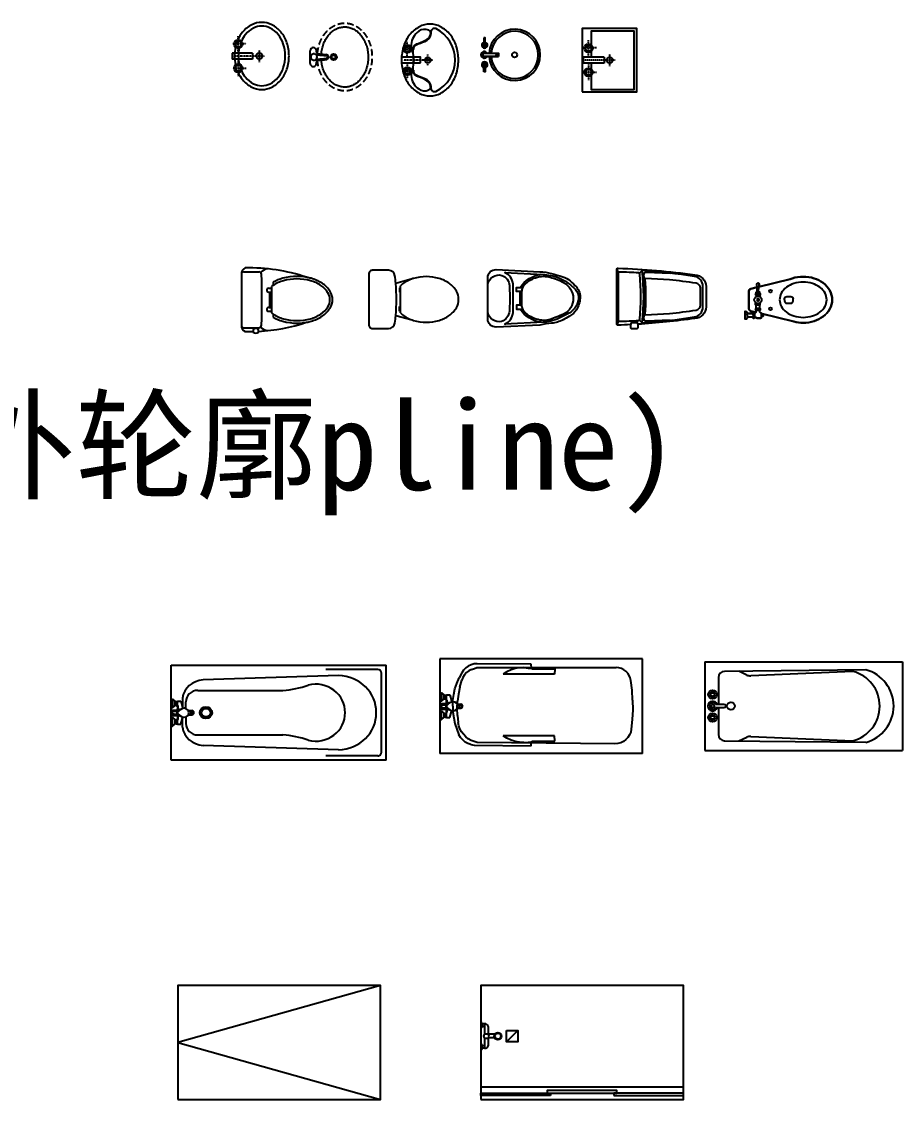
# Model space of a CAD drawing. Extents: x -15080 to 60298, y -30155 to 15485.
# Drawn here: x 48162 to 55121, y -291 to 8222 of the extents above; entities that cross this region are included whole.
import ezdxf

# ---------------------------------------------------------------- set-up
doc = ezdxf.new("R2010")
doc.units = 0
doc.linetypes.add('DASHDOT2', pattern=[0.5, 0.25, -0.125, 0, -0.125])
doc.linetypes.add('DASHED', pattern=[0.75, 0.5, -0.25])
doc.layers.get('0').update_dxf_attribs({"linetype": 'CONTINUOUS'})
doc.styles.get("Standard").update_dxf_attribs({"font": ''})
doc.styles.get('STANDARD').set_extended_font_data('SimSun')

# ---------------------------------------------------------------- blocks, each defined once
blk = doc.blocks.new('YQ_SINK_04')
for p, q in [((154.6, -12.2), (154.6, 12.5)), ((48.2, -12.2), (133.8, -12.2)), ((134.8, -12.2), (154.6, -12.2))]:
    blk.add_line(p, q)
for points in [[(38.5, 133.4), (38.5, 71.4), (49.6, 71.4), (49.6, 133.4)], [(154.6, -12.2), (33.2, -12.2), (33.2, 12.9), (154.6, 12.9)], [(38.5, -134.9), (38.5, -72.9), (49.6, -72.9), (49.6, -134.9)]]:
    blk.add_lwpolyline(points, close=True)
for centre, radius in [((44.1, 76.9, 0), 5.55), ((143.8, -0.1), 7.19), ((281.6, -0.1), 20.2), ((44.1, -78.4, 0), 5.55)]:
    blk.add_circle(centre, radius)
for centre, radius, start, end in [((281.6, -0.1), 202.5, 183.71774, 176.28226), ((281.6, -0.1), 186.3, 183.87962, 176.12038), ((44.1, 76.9), 22.9, 104.04861, 75.95139), ((44.1, 76.9), 14.9, 111.79862, 68.20138), ((42.2, 0.2), 26.4, 28.96346, 332.01964), ((42.2, 0.2), 21.4, 36.59288, 324.72105), ((44.1, -78.4), 22.9, 284.04861, 255.95139), ((44.1, -78.4), 14.9, 291.79862, 248.20138)]:
    blk.add_arc(centre, radius, start, end)
blk = doc.blocks.new('YQ_SINK_05')
at = {"linetype": 'DASHDOT2'}
for p, q in [((145.9, 96.8), (40.6, 96.8)), ((84.5, 23.9), (84.5, 157.9)), ((250.6, 47.8), (250.6, -47.9)), ((293.3, -0.1), (40.5, 0)), ((84.4, -24), (84.4, -157.9)), ((145.8, -96.9), (40.5, -96.8))]:
    blk.add_line(p, q, dxfattribs=at)
for p, q in [((207.4, 23.9), (44.9, 23.9)), ((44.9, -23.9), (44.9, 23.9)), ((207.4, 23.9), (207.4, -24)), ((207.4, -24), (44.9, -23.9))]:
    blk.add_line(p, q)
at = {"linetype": 'CONTINUOUS'}
blk.add_lwpolyline([(35, -250), (465, -250), (465, 250), (35, 250)], close=True, dxfattribs=at)
blk.add_lwpolyline([(105, -24), (105, -230), (445, -230), (445, 230), (105, 230), (105, 23.9)], dxfattribs=at)
for centre, radius in [((84.5, 95.2), 33.5), ((84.5, 95.2), 23.9), ((250.6, 0.6), 23.9), ((84.4, -95.2), 33.5), ((84.4, -95.2), 23.9)]:
    blk.add_circle(centre, radius)
blk = doc.blocks.new('YQ_MATONG_04')
for p, q in [((11.6, 189.9), (1.6, 220.2)), ((177.7, 185), (200, 205.9)), ((11.6, -189.9), (1.6, -220.2)), ((110, -214.1), (110, -221)), ((120, -204.1), (155, -204.1)), ((165, -214.1), (165.3, -218.1)), ((177.7, -185), (200, -205.9))]:
    blk.add_line(p, q)
at = {"flags": 128}
blk.add_lwpolyline([(110, -221, -0.00523), (10.3, -224.7, -0.422022), (0, -214.7), (0, 214.7, -0.423188), (10.3, 224.7, -0.027944), (616.3, 172.2, -0.392469), (705, 80), (705, -80, -0.392466), (616.3, -172.2, -0.018476), (165, -218.1), (165, -244.1, -0.414214), (155, -254.1), (120, -254.1, -0.414214), (110, -244.1)], format="xyb", close=True, dxfattribs=at)
for points in [[(171.5, 187.7, 0.007985), (20.3, 194.4, 0.422694), (10, 184.5), (10, -184.5, 0.422694), (20.3, -194.4, 0.007985), (171.5, -187.7, 0.367311), (180.9, -178.7, 0.051013), (180.9, 178.7, 0.367311), (171.5, 187.7)], [(191.8, -216.2, 0.310625), (199.9, -206.8, 0.058355), (199.9, 206.8, 0.310625), (191.8, 216.2)], [(200, -205.9, 0.02179), (612.2, -160.3, 0.369881), (680, -81.3), (680, 81.3, 0.369881), (612.2, 160.3, 0.02179), (200, 205.9)], [(420.4, -186), (234.5, -194.1, -0.455721), (213.7, -172.1, 0.04825), (213.7, 172.1, -0.455721), (234.5, 194.1), (420.4, 186)], [(416.7, -134.1, 0.011234), (626.3, -105.5, 0.368536), (660, -66), (660, 66, 0.368536), (626.3, 105.5, 0.011234), (416.7, 134.1), (227, 142.3, 0.449705), (221.8, 137, -0.038245), (221.8, -137, 0.449705), (227, -142.3), (416.7, -134.1)]]:
    blk.add_lwpolyline(points, format="xyb", dxfattribs=at)
for centre, start, end in [((120, -214.1), 90, 180), ((155, -214.1), 0, 90)]:
    blk.add_arc(centre, 10, start, end)
blk = doc.blocks.new('YQ_CTOOL_04')
at = {"flags": 128}
blk.add_lwpolyline([(110, -221, -0.00523), (10.3, -224.7, -0.422022), (0, -214.7), (0, 214.7, -0.423188), (10.3, 224.7, -0.027944), (616.3, 172.2, -0.392469), (705, 80), (705, -80, -0.392466), (616.3, -172.2, -0.018476), (165, -218.1), (165, -244.1, -0.414214), (155, -254.1), (120, -254.1, -0.414214), (110, -244.1)], format="xyb", close=True, dxfattribs=at)
blk.add_blockref('YQ_MATONG_04', (0, 0))
blk = doc.blocks.new('YQ_SINK_03')
blk.add_lwpolyline([(404.1, -200.5, 0.088542), (452.2, -111.2, 0.07957), (470, 0, 0.07957), (452.2, 111.2, 0.088542), (404.1, 200.5, 0.105114), (328.3, 263.1, 0.120838), (245, 283.5, 0.120838), (161.7, 263.1, 0.105114), (85.9, 200.5, 0.088542), (37.8, 111.2, 0.07957), (20, 0, 0.07957), (37.8, -111.2, 0.088542), (85.9, -200.5, 0.105114), (161.7, -263.1, 0.120838), (245, -283.5, 0.120838), (328.3, -263.1, 0.105114)], format="xyb", close=True)
for points in [[(115.7, 8.1, 0.001318), (112.1, 66.2, -0.201572), (117.1, 104.8, -0.19935), (152.3, 131.6, 0.060342), (220.7, 163.4, 0.217219), (250.3, 205.4, 0.341585), (235.2, 234.9, 0.276535), (156.1, 228.2, 0.22984), (96.5, 122.2, 0.052939), (102.7, 72.7, -0.083535), (116.4, -0.2)], [(112.2, 51.3, -0.014026), (111.2, 74.7, -0.264131), (136.1, 120, -0.028143), (203.9, 147.3, 0.299545), (255.5, 210.2, 0.252938), (246.7, 233.1)], [(252.7, -225.6, 0.423626), (292, -248.6, 0.607296), (292, 248.6, 0.423626), (252.7, 225.6)], [(116.4, -0.2, -0.083535), (102.7, -73.1, 0.052939), (96.5, -122.6, 0.22984), (156.1, -228.5, 0.276535), (235.2, -235.3, 0.341585), (250.3, -205.7, 0.217219), (220.7, -163.8, 0.060342), (152.3, -132, -0.19935), (117.1, -105.2, -0.127172), (109.3, -67.3, 0.047462), (115.7, -8.5)], [(246.7, -233.1, 0.252938), (255.5, -210.2, 0.299545), (203.9, -147.3, -0.028143), (136.1, -120, -0.264131), (111.2, -74.7, -0.014026), (112.2, -51.3)]]:
    blk.add_lwpolyline(points, format="xyb")
at = {"linetype": 'DASHDOT2'}
for points in [[(122.1, 88.6), (25.6, 88.6)], [(65.9, 21.8), (65.8, 144.6)], [(228.9, -44.1), (228.9, 43.7)], [(268.1, -0.1), (36.4, -0.2)], [(65.9, -22.1), (65.9, -145)], [(122.2, -88.9), (25.6, -89)]]:
    blk.add_lwpolyline(points, dxfattribs=at)
blk.add_lwpolyline([(169.6, -22.1), (169.5, 21.8), (20.5, 21.7), (20.6, -22.2)], close=True)
for centre, radius in [((65.9, 88.6), 30.7), ((65.9, 88.6), 22), ((228.9, -0.7), 22), ((65.9, -87.4), 30.7), ((65.9, -87.4), 22)]:
    blk.add_circle(centre, radius)
blk = doc.blocks.new('YQ_SINK_01')
at = {"linetype": 'DASHDOT2'}
for p, q in [((130.9, 96.8), (25.6, 96.8)), ((69.5, 23.9), (69.5, 157.9)), ((235.6, 47.8), (235.6, -47.9)), ((278.3, -0.1), (25.5, 0)), ((69.4, -24), (69.4, -157.9)), ((130.8, -96.9), (25.5, -96.8))]:
    blk.add_line(p, q, dxfattribs=at)
for p, q in [((182.6, 23.9), (20, 23.9)), ((20, 23.9), (20, -23.9)), ((182.6, 23.9), (182.5, -24)), ((182.5, -24), (20, -23.9))]:
    blk.add_line(p, q)
for centre, radius in [((69.5, 95.2), 33.5), ((69.5, 95.2), 23.9), ((235.6, 0.6), 23.9), ((69.4, -95.2), 33.5), ((69.4, -95.2), 23.9)]:
    blk.add_circle(centre, radius)
for centre, radius, start, end in [((255.4, 90.6), 175.7, 62.94777, 117.05223), ((312, 19.4), 268.6, 140.95411, 156.02098), ((277.5, 47.4), 224.1, 117.05223, 140.95411), ((277.5, 47.4), 194.7, 117.05223, 140.95411), ((255.4, 90.6), 146.2, 62.94777, 117.05223), ((233.4, 47.4), 194.7, 39.04589, 62.94777), ((233.4, 47.4), 224.1, 39.04589, 62.94777), ((198.8, 19.4), 268.6, 18.57097, 39.04589), ((312, 19.4), 239.1, 140.95411, 155.66772), ((198.8, 19.4), 239.1, 18.57097, 39.04589), ((144.5, 1.2), 296.4, 0, 18.57097), ((144.5, 1.2), 325.9, 360, 18.57097), ((366.3, 1.2), 325.9, 167.86118, 192.49263), ((366.3, 1.2), 296.4, 168.09162, 192.40027), ((144.5, 1.2), 296.4, 341.42903, 360), ((144.5, 1.2), 325.9, 341.42903, 360), ((312, -17.1), 268.6, 204.55072, 219.04589), ((312, -17.1), 239.1, 204.73595, 219.04589), ((277.5, -45.1), 194.7, 219.04589, 242.94777), ((233.4, -45.1), 194.7, 297.05223, 320.95411), ((198.8, -17.1), 239.1, 320.95411, 341.42903), ((198.8, -17.1), 268.6, 320.95411, 341.42903), ((277.5, -45.1), 224.1, 219.04589, 242.94777), ((255.4, -88.2), 175.7, 242.94777, 297.05223), ((255.4, -88.2), 146.2, 242.94777, 297.05223), ((233.4, -45.1), 224.1, 297.05223, 320.95411)]:
    blk.add_arc(centre, radius, start, end)
blk = doc.blocks.new('YQ_SINK_02')
for p, q in [((0, -49.9), (0, 50.1)), ((50, 40.1), (50, 50.9)), ((50, -49.9), (50, -39.9))]:
    blk.add_line(p, q)
for radius in [25, 15]:
    blk.add_circle((185.5, 0.2), radius)
for centre, radius, start, end in [((25, 50.1), 25, 0.00613, 179.98161), ((30.2, 0.1), 25, 78.15369, 281.84631), ((30.2, 0.1), 25, 312.45226, 47.54774), ((65, 40.1), 15, 180.00613, 270.00613), ((125, 0.2), 20, 270.00613, 90.00613), ((125, 0.2), 17, 270.00613, 90.00613), ((125, 0.2), 12, 270.00613, 90.00613), ((25, -49.9), 25, 180.00613, 0.00613), ((65, -39.9), 15, 90.00613, 180.00613)]:
    blk.add_arc(centre, radius, start, end)
at = {"linetype": 'DASHED', "ltscale": 100, "extrusion": (0, 0, -1)}
blk.add_ellipse((273.2, 0.2), major_axis=(0, 268), ratio=0.80597, start_param=-1.471508, end_param=4.612925, dxfattribs=at)
at = {"extrusion": (0, 0, -1)}
blk.add_ellipse((2.7, 0), major_axis=(0, 6.77), ratio=0.392595, start_param=3.141593, end_param=9.424778, dxfattribs=at)
for points, knots in [([(88.1, 23.1), (88.1, 23.2), (88.1, 23.4), (89.2, 37.4), (91.2, 51.2), (97.2, 78.1), (101.1, 91.2), (110.6, 116.2), (116.2, 128.2), (128.9, 150.6), (136, 161), (151.3, 180.2), (159.6, 188.9), (177.2, 204.2), (186.4, 210.9), (205.4, 222.1), (215.2, 226.6), (235.2, 233.5), (245.4, 235.8), (265.8, 238.3), (276.1, 238.5), (296.4, 236.7), (306.5, 234.7), (326.3, 228.6), (336.1, 224.4), (355.1, 214.1), (364.3, 207.9), (382, 193.5), (390.3, 185.3), (406, 167), (413.3, 157), (426.4, 135.5), (432.3, 124), (442.4, 99.7), (446.6, 87), (453.3, 60.8), (455.8, 47.4), (458.9, 20), (459.5, 6.2), (458.8, -21.4), (457.4, -35.2), (453, -62.2), (449.8, -75.4), (441.8, -101), (436.9, -113.3), (425.6, -136.6), (419.2, -147.6), (405.1, -167.9), (397.3, -177.3), (380.9, -194.1), (372.1, -201.6), (353.9, -214.5), (344.4, -219.9), (325.1, -228.7), (315.2, -232), (295.1, -236.5), (285, -237.7), (274.3, -237.8), (273.8, -237.8), (273.2, -237.8), (266.1, -237.8), (259.1, -237.3), (241.8, -234.8), (231.7, -232.1), (211.8, -224.8), (202, -220), (183.1, -208.3), (174, -201.4), (156.7, -185.6), (148.5, -176.7), (133.4, -157.1), (126.5, -146.5), (114.2, -123.7), (108.8, -111.6), (99.7, -86.3), (96, -73.1), (90.7, -47.5), (89, -35.2), (88.1, -22.8)], [1.664851, 1.664851, 1.664851, 1.664851, 1.666804, 1.666804, 1.838807, 1.838807, 2.01081, 2.01081, 2.182814, 2.182814, 2.354817, 2.354817, 2.52682, 2.52682, 2.698824, 2.698824, 2.870827, 2.870827, 3.04283, 3.04283, 3.214834, 3.214834, 3.384783, 3.384783, 3.554732, 3.554732, 3.724681, 3.724681, 3.89463, 3.89463, 4.064578, 4.064578, 4.234527, 4.234527, 4.404476, 4.404476, 4.574425, 4.574425, 4.744374, 4.744374, 4.914323, 4.914323, 5.084272, 5.084272, 5.254221, 5.254221, 5.42417, 5.42417, 5.594119, 5.594119, 5.764068, 5.764068, 5.934016, 5.934016, 6.103965, 6.103965, 6.273914, 6.273914, 6.283185, 6.283185, 6.283185, 6.401959, 6.401959, 6.573962, 6.573962, 6.745965, 6.745965, 6.917969, 6.917969, 7.089972, 7.089972, 7.261975, 7.261975, 7.433979, 7.433979, 7.605982, 7.605982, 7.759676, 7.759676, 7.759676, 7.759676]), ([(35.4, 24.6), (73.2, 21.4), (79.2, 20.8), (91.4, 19.8), (97.7, 19.2), (110.2, 18.2), (116.4, 17.8), (123.4, 17.2), (124.1, 17.2), (124.8, 17.1)], [2.511178, 2.511178, 2.511178, 2.511178, 20.495008, 20.495008, 39.297594, 39.297594, 58.10018, 58.10018, 60.208758, 60.208758, 60.208758, 60.208758]), ([(47.1, 18.6), (48.2, 18.5), (49.3, 18.4), (56.2, 17.8), (61, 17.4), (72.7, 16.4), (77.1, 16), (81.1, 15.7), (81.9, 15.6), (83.4, 15.5), (84, 15.4), (85.9, 15.2), (87.2, 15.1), (91.8, 14.7), (95.2, 14.4), (103.1, 13.8), (107.5, 13.4), (116.1, 12.8), (120.3, 12.5), (124.4, 12.2)], [4.643985, 4.643985, 4.643985, 4.643985, 5.282102, 5.282102, 8.976667, 8.976667, 16.365798, 16.365798, 18.536065, 18.536065, 20.434607, 20.434607, 24.231692, 24.231692, 34.371999, 34.371999, 47.807513, 47.807513, 60.208758, 60.208758, 60.208758, 60.208758]), ([(65, 25.1), (76.7, 24.1), (96.7, 22.3), (116.7, 20.7), (125, 20.1)], [0, 0, 0, 0, 35.358253, 60.208758, 60.208758, 60.208758, 60.208758]), ([(35.4, -24.3), (73.2, -21.1), (79.2, -20.6), (91.4, -19.5), (97.7, -19), (110.2, -18), (116.4, -17.5), (123.4, -17), (124.1, -16.9), (124.8, -16.9)], [2.511178, 2.511178, 2.511178, 2.511178, 20.495008, 20.495008, 39.297594, 39.297594, 58.10018, 58.10018, 60.208758, 60.208758, 60.208758, 60.208758]), ([(47.1, -18.3), (48.2, -18.2), (49.3, -18.1), (56.2, -17.5), (61, -17.1), (72.7, -16.1), (77.1, -15.7), (81.1, -15.4), (81.9, -15.3), (83.4, -15.2), (84, -15.1), (85.9, -14.9), (87.2, -14.8), (91.8, -14.4), (95.2, -14.1), (103.1, -13.5), (107.5, -13.1), (116.1, -12.5), (120.3, -12.2), (124.4, -11.9)], [4.643985, 4.643985, 4.643985, 4.643985, 5.282102, 5.282102, 8.976667, 8.976667, 16.365798, 16.365798, 18.536065, 18.536065, 20.434607, 20.434607, 24.231692, 24.231692, 34.371999, 34.371999, 47.807513, 47.807513, 60.208758, 60.208758, 60.208758, 60.208758]), ([(65, -24.9), (76.7, -23.8), (96.7, -22), (116.7, -20.5), (125, -19.8)], [0, 0, 0, 0, 35.358253, 60.208758, 60.208758, 60.208758, 60.208758])]:
    blk.add_open_spline(points, degree=3, knots=knots)
blk = doc.blocks.new('YQ_MATONG_01')
for p, q in [((0, 200.5), (0, -200.5)), ((20, 220.5), (138.8, 220.5)), ((215.8, 91), (238, 91)), ((238, 104.1), (238, -104.1)), ((252.5, 138), (252.5, 114.5)), ((215.8, 61), (238, 61)), ((223, 61), (223, -61)), ((215.8, -61), (238, -61)), ((215.8, -91), (238, -91)), ((252.5, -114.5), (252.5, -138)), ((20, -220.5), (138.8, -220.5)), ((97.4, -220.5), (97.4, -225.5)), ((97.4, -225.5), (131.6, -225.5)), ((131.6, -220.5), (131.6, -225.5))]:
    blk.add_line(p, q)
for centre, radius, start, end in [((54.8, 202.4), 54.8, 117.32201, 181.89921), ((20, 200.5), 20, 90, 180), ((63.9, -1165.4), 1416.8, 71.40679, 91.38565), ((138.8, 200.5), 20, 2.30634, 90), ((216.6, 161.2), 83.2, 95.49628, 139.93242), ((-4840.4, 0), 5003.3, 357.69366, 2.30634), ((439, -242.2), 426.7, 74.79123, 105.20877), ((215.8, 76), 15, 90, 270), ((357.1, -47.5), 192.8, 123.27785, 128.13838), ((406.6, -122.9), 283, 105.20877, 123.27785), ((406.6, -122.9), 303, 105.20877, 120.56985), ((439, -242.2), 406.7, 74.79123, 105.20877), ((471.4, -122.9), 283, 56.72215, 74.79123), ((471.4, -122.9), 303, 56.72215, 74.79123), ((520.9, -47.5), 192.8, 32.25649, 56.72215), ((520.9, -47.5), 212.8, 32.25649, 56.72215), ((596.2, 0), 103.8, 360, 32.25649), ((596.2, 0), 123.8, 360, 32.25649), ((215.8, -76), 15, 90, 270), ((520.9, 47.5), 192.8, 303.27785, 327.74351), ((520.9, 47.5), 212.8, 303.27785, 327.74351), ((596.2, 0), 103.8, 327.74351, 360), ((596.2, 0), 123.8, 327.74351, 360), ((357.1, 47.5), 192.8, 231.86162, 236.72215), ((406.6, 122.9), 283, 236.72215, 254.79123), ((406.6, 122.9), 303, 239.43015, 254.79123), ((439, 242.2), 426.7, 254.79123, 285.20877), ((439, 242.2), 406.7, 254.79123, 285.20877), ((471.4, 122.9), 283, 285.20877, 303.27785), ((471.4, 122.9), 303, 285.20877, 303.27785), ((51.3, -204.4), 51.4, 175.68696, 245.09182), ((20, -200.5), 20, 180, 270), ((63.9, 1165.4), 1416.8, 268.61435, 271.20362), ((156.6, -247.4), 63.1, 159.68336, 188.49388), ((72.4, -247.4), 63.1, 352.09441, 20.31664), ((63.9, 1165.4), 1416.8, 272.89667, 288.59321), ((138.8, -200.5), 20, 270, 357.69366), ((216.6, -161.2), 83.2, 220.06758, 264.50372), ((114.1, -225.6), 37, 237.52867, 304.27722)]:
    blk.add_arc(centre, radius, start, end)
blk = doc.blocks.new('YQ_CTOOL_01')
blk.add_lwpolyline([(515.6, 177.5, 0.087396), (29.6, 251, 0.289473), (0, 200.5), (0, -200.5, 0.312446), (29.6, -251, 0.011298), (93.6, -251.1, 0.022445), (94.2, -256.8, 0.29977), (134.9, -256.1, 0.02582), (135.5, -249.6, 0.068596), (515.6, -177.5, 0.021224), (550.9, -169.5, 0.079005), (637.7, -130.4, 0.107159), (700.9, -66.1, 0.141682), (720, 0, 0.141682), (700.9, 66.1, 0.107159), (637.7, 130.4, 0.079005), (550.9, 169.5, 0.021224)], format="xyb", close=True)
blk.add_blockref('YQ_MATONG_01', (0, 0))
blk = doc.blocks.new('YQ_MATONG_02')
for p, q in [((249.8, 92.2), (241.9, 92.2)), ((241.9, 92.2), (241.9, 56.9)), ((250, -107), (250, 107)), ((241.9, 56.9), (250, 56.9)), ((241.9, -92.2), (241.9, -56.9)), ((241.9, -56.9), (250, -56.9)), ((249.8, -92.2), (241.9, -92.2))]:
    blk.add_line(p, q)
blk.add_lwpolyline([(343.5, -162.3, 0.010117), (353.8, -165.5, 0.071141), (455, -180, 0.071141), (556.2, -165.5, 0.082669), (635.6, -127.3, 0.106784), (692.6, -65.3, 0.133602), (710.4, 0, 0.133602), (692.6, 65.3, 0.106784), (635.6, 127.3, 0.082669), (556.2, 165.5, 0.071141), (455, 180, 0.071141), (353.8, 165.5, 0.010117), (343.5, 162.3), (213.4, 127, 0.010899), (206.6, 186.8, 0.375003), (157.1, 230), (30, 230, 0.414214), (0, 200), (0, -200, 0.414214), (30, -230), (157.1, -230, 0.375003), (206.6, -186.8, 0.010899), (213.4, -127)], format="xyb", close=True)
for centre, radius, start, end in [((-1161.2, 0), 1380.5, 354.72253, 5.27747), ((389.3, -35.6), 199.3, 125.18031, 134.3267), ((429, -92), 268.3, 108.59541, 125.18031), ((389.3, 35.6), 199.3, 225.6733, 234.81969), ((429, 92), 268.3, 234.81969, 251.40459)]:
    blk.add_arc(centre, radius, start, end)
blk = doc.blocks.new('YQ_CTOOL_02')
blk.add_lwpolyline([(343.5, -162.3, 0.010117), (353.8, -165.5, 0.071141), (455, -180, 0.071141), (556.2, -165.5, 0.082669), (635.6, -127.3, 0.106784), (692.6, -65.3, 0.133602), (710.4, 0, 0.133602), (692.6, 65.3, 0.106784), (635.6, 127.3, 0.082669), (556.2, 165.5, 0.071141), (455, 180, 0.071141), (353.8, 165.5, 0.010117), (343.5, 162.3), (213.4, 127, 0.010899), (206.6, 186.8, 0.375003), (157.1, 230), (30, 230, 0.414214), (0, 200), (0, -200, 0.414214), (30, -230), (157.1, -230, 0.375003), (206.6, -186.8, 0.010899), (213.4, -127)], format="xyb", close=True)
blk.add_blockref('YQ_MATONG_02', (0, 0))
blk = doc.blocks.new('YQ_MATONG_03')
at = {"linetype": 'BYBLOCK'}
blk.add_line((256, 55.3), (256, -51.4), dxfattribs=at)
at = {"linetype": 'CONTINUOUS'}
blk.add_lwpolyline([(67.2, 228.8, 0.431726), (0, 165.5), (0, -161.2, 0.431435), (67.2, -224.6), (411.9, -208.6, 0.05293), (503.7, -194.5, 0.015625), (592.7, -168, 0.092508), (652, -135.3, 0.041886), (700.4, -88, 0.199313), (730.2, 2, 0.124065), (700.4, 92.1, 0.122705), (646.3, 143.5, 0.00916), (595.2, 171.2, 0.093585), (505, 198.4, -0.024039), (412, 212.8)], format="xyb", close=True, dxfattribs=at)
for points in [[(171.2, -98.8), (175.4, 2.1), (171.2, 103, 0.31346), (107.9, 184.7, 0.214355), (39.4, 171.9, 0.233297), (0, 105.3), (0, -105.3, 0.214741), (39.4, -167.7, 0.214469), (112, -179.5, 0.149897), (154, -148.4, 0.149897), (171.2, -99.1)], [(135.7, -201.9), (437.4, -186.8, 0.039846), (497.8, -178.9, 0.096207), (628.6, -123.5, 0.060028), (693.9, -67, 0.204422), (717.9, 2, 0.133941), (693.9, 71, 0.129163), (628.6, 127.4, -0.000598), (564.7, 158.8, 0.056687), (497.8, 182.9, 0.051135), (437.4, 190.7), (135.7, 206.1, -0.272391), (200.4, 112.9), (200.4, -109, -0.270676), (135.7, -202.1)], [(292, 109.3, 0.09365), (276.1, 84.9, 0.098915), (270.6, 56.4), (270.6, -52.5, 0.096282), (276.1, -81, 0.096282), (292, -105.4, 0.05557), (331.1, -137.8, 0.05557), (376.4, -160.8, 0.092989), (441.3, -172.2, 0.063501), (493.7, -164.9, 0.057856), (599.7, -122.4, 0.268831), (675.7, 2, 0.294074), (599.7, 126.3, 0.034416), (493.7, 168.8, 0.087024), (441.3, 176.1, 0.134611), (331.1, 141.8, 0.061058), (292, 109.3)]]:
    blk.add_lwpolyline(points, format="xyb", close=True)
at = {"linetype": 'BYBLOCK'}
for points in [[(270.6, 55.3), (228.8, 55.3), (228.8, 88.3), (277.6, 88.3)], [(270.6, -51.4), (228.8, -51.4), (228.8, -84.4), (277.6, -84.4)]]:
    blk.add_lwpolyline(points, dxfattribs=at)
for centre, start, end in [((457, -50), 98.20638, 145.47409), ((457, 53.9), 214.52591, 261.77825)]:
    blk.add_arc(centre, 244, start, end, dxfattribs=at)
blk = doc.blocks.new('YQ_CTOOL_03')
at = {"linetype": 'CONTINUOUS'}
blk.add_lwpolyline([(67.2, -228.8, -0.431726), (0, -165.5), (0, 161.2, -0.431435), (67.2, 224.6), (411.9, 208.6, -0.05293), (503.7, 194.5, -0.015625), (592.7, 168, -0.092508), (652, 135.3, -0.041886), (700.4, 88, -0.199313), (730.2, -2, -0.124065), (700.4, -92.1, -0.122705), (646.3, -143.5, -0.00916), (595.2, -171.2, -0.093585), (505, -198.4, 0.024039), (412, -212.8)], format="xyb", close=True, dxfattribs=at)
at = {"linetype": 'CONTINUOUS', "xscale": -1, "rotation": 180}
blk.add_blockref('YQ_MATONG_03', (0, 0), dxfattribs=at)
blk = doc.blocks.new('YQ_MATONG_05')
for p, q in [((83, 50.3), (84.2, 50.3)), ((84.2, 50.3), (84.5, 50.3)), ((84.5, 50.3), (116.5, 50.3)), ((91, 0), (110, 0)), ((116.5, 50.3), (117.5, 50.3)), ((377.7, -9), (377.7, 9.4)), ((83, -81.5), (84.2, -81.5)), ((84.2, -81.5), (84.5, -81.5)), ((84.5, -81.5), (116.5, -81.5)), ((116.5, -81.5), (117.5, -81.5))]:
    blk.add_line(p, q)
for points in [[(384.1, -171.4, 0.063783), (457.6, -180.8, 0.075062), (543.7, -167.8, 0.085516), (615, -131.6, 0.106146), (668.2, -70.7, 0.127402), (686.8, 1.1, 0.127402), (668.2, 72.9, 0.106146), (615, 133.8, 0.085516), (543.7, 170, 0.075062), (457.6, 183, 0.075062), (371.5, 170, 0.017616), (355.8, 164.5, 0.106146)], [(92.9, 100.3), (43.9, 88.3, 0.345636), (29.3, 69.7), (29.3, -69.7, 0.345636), (43.9, -88.3), (84.3, -98.2)], [(91.5, 125.3, -0.397626), (98, 132.8), (100.5, 132.8)], [(92.9, 100.3), (91.5, 124.8, -0.016603), (91.5, 125.3, -1.33807)], [(93, 61.3, 0.386607), (95, 64.3), (92.9, 100.3, -0.016603)], [(109.5, 125.3, 0.397626), (103, 132.8), (100.5, 132.8)], [(108, 61.3, -0.386607), (106, 64.3), (108.3, 104, 0.016603)], [(355.8, 164.5), (108.3, 104, 0.345636)], [(108.3, 104), (109.5, 124.8, 0.016603), (109.5, 125.3, 1.33807)], [(82.3, 49.8, -0.071269), (84.2, 49.3, -0.085783), (86.7, 48.1, -0.10607), (88.4, 46, -0.126822), (89, 43.8, -0.126822), (88.4, 41.6, -0.10607), (86.7, 39.6, -0.085783), (84.2, 38.3, -0.071269), (82.3, 37.9, -0.075445)], [(83.5, 37.3, -0.236068), (85, 34.8), (85, 24.6, -0.644701)], [(84.5, 50.3, 0.414214), (85.5, 52.3), (85, 59.3, -0.274044), (86, 61.3), (93, 61.3)], [(116.5, 50.3, -0.414214), (115.5, 52.3), (116, 59.3, 0.274044), (115, 61.3), (108, 61.3)], [(118.2, 49.8, 0.056795), (115.8, 49.3, 0.085783), (113.3, 48.1, 0.10607), (111.6, 46, 0.126822), (111, 43.8, 0.126822), (111.6, 41.6, 0.10607), (113.3, 39.6, 0.085783), (115.8, 38.3, 0.056795), (118.2, 37.9, 0.075445)], [(117.5, 37.3, 0.236068), (116, 34.8), (116, 24.6, 0.644701)], [(310.6, 0.3), (310.6, 9.4, -0.414214), (327.9, 26.7), (360.4, 26.7, -0.414214), (377.7, 9.4)], [(310.6, 0), (310.6, -9, 0.414214), (327.9, -26.3), (360.4, -26.3, 0.414214), (377.7, -9)], [(82.3, -81, 0.071269), (84.2, -80.5, 0.085783), (86.7, -79.2, 0.10607), (88.4, -77.2, 0.126822), (89, -75, 0.126822), (88.4, -72.8, 0.10607), (86.7, -70.8, 0.085783), (84.2, -69.5, 0.071269), (82.3, -69, 0.075445)], [(83.5, -68.5, 0.236068), (85, -66), (85, -38, 0.442889)], [(84.5, -81.5), (84.5, -95.3), (84.5, -97.5, -0.023651), (84.3, -98.2, -0.254672)], [(118.2, -81, -0.056795), (115.8, -80.5, -0.085783), (113.3, -79.2, -0.10607), (111.6, -77.2, -0.126822), (111, -75, -0.126822), (111.6, -72.8, -0.10607), (113.3, -70.8, -0.085783), (115.8, -69.5, -0.056795), (118.2, -69, -0.075445)], [(117.5, -68.5, -0.236068), (116, -66), (116, -38, -0.442889)], [(16, -136.5), (16, -144.5, -0.293225), (0, -153.5), (0, -120.5), (0, -89.5, -0.293225), (16, -98.5), (16, -106.5)], [(16, -120.5), (16, -106.5, 0.335115)], [(16, -120.5), (16, -136.5, -0.293225)], [(62, -106.5), (62, -103.5, -0.913215), (73, -103.5), (73, -104.5)], [(62, -121.5), (62, -106.5, -0.913215)], [(62, -121.5), (62, -136.5, 0.913215)], [(62, -136.5), (62, -139.5, 0.913215), (73, -139.5)], [(84.3, -98.2, -0.077942), (83.3, -100.3, -0.254672), (77, -103.5), (73, -103.5)]]:
    blk.add_lwpolyline(points, format="xyb")
for points in [[(271.4, 1.1, 0.127402), (284.6, -49.9, 0.106146), (325.9, -97.2, 0.085516), (384.2, -126.7, 0.075062), (457.6, -137.8, 0.075062), (531, -126.7, 0.085516), (589.3, -97.2, 0.106146), (630.6, -49.9, 0.127402), (643.8, 1.1, 0.127402), (630.6, 52, 0.106146), (589.3, 99.3, 0.085516), (531, 128.9, 0.075062), (457.6, 140, 0.075062), (384.2, 128.9, 0.085516), (325.9, 99.3, 0.106146), (284.6, 52, 0.127402)], [(100.5, 37.8, 0.075445), (103.7, 38.3, 0.085783), (106.2, 39.6, 0.10607), (107.9, 41.6, 0.126822), (108.5, 43.8, 0.126822), (107.9, 46, 0.10607), (106.2, 48.1, 0.085783), (103.7, 49.3, 0.075445), (100.5, 49.8, 0.075445), (97.3, 49.3, 0.085783), (94.8, 48.1, 0.10607), (93.1, 46, 0.126822), (92.5, 43.8, 0.126822), (93.1, 41.6, 0.10607), (94.8, 39.6, 0.085783), (97.3, 38.3, 0.075445)], [(100.5, -69, -0.075445), (103.7, -69.5, -0.085783), (106.2, -70.8, -0.10607), (107.9, -72.8, -0.126822), (108.5, -75, -0.126822), (107.9, -77.2, -0.10607), (106.2, -79.2, -0.085783), (103.7, -80.5, -0.075445), (100.5, -81, -0.075445), (97.3, -80.5, -0.085783), (94.8, -79.2, -0.10607), (93.1, -77.2, -0.126822), (92.5, -75, -0.126822), (93.1, -72.8, -0.10607), (94.8, -70.8, -0.085783), (97.3, -69.5, -0.075445)], [(73, -121.5, 0.06206), (72.6, -117.9, 0.075298), (71.4, -115.1, 0.107049), (69.4, -113.1, 0.150029), (67.5, -112.5, 0.150029), (65.6, -113.1, 0.107049), (63.6, -115.1, 0.075298), (62.4, -117.9, 0.06206), (62, -121.5, 0.06206), (62.4, -125.1, 0.075298), (63.6, -127.9, 0.107049), (65.6, -129.9, 0.150029), (67.5, -130.5, 0.150029), (69.4, -129.9, 0.107049), (71.4, -127.9, 0.075298), (72.6, -125.1, 0.06206)]]:
    blk.add_lwpolyline(points, format="xyb", close=True)
for points in [[(117.5, 37.3), (83, 37.3)], [(93, 61.3), (100.5, 61.3)], [(108, 61.3), (100.5, 61.3)], [(84.5, -38), (81.5, -38), (81.5, -22)], [(117.5, -68.5), (83, -68.5)], [(84.5, -38), (116, -38)], [(116, -38), (119, -38), (119, -22.5)], [(116.5, -98.2), (116.5, -81.5)], [(23.5, -106.5), (16, -106.5)], [(62, -136.5), (16, -136.5)], [(62, -106.5), (23.5, -106.5)], [(73, -103.5), (73, -139.5)], [(73, -139.5), (84, -139.5), (95, -144.5), (123, -144.5)], [(123, -101.4), (116.5, -98.2)], [(123, -101.5), (125, -102.5), (125, -105.2), (125, -108.1)], [(125, -130.9), (125, -143.5), (123, -144.5)], [(125, -108.1), (125, -114.9)], [(125, -108.1), (384.1, -171.4)], [(127.6, -114.9), (125, -114.9)], [(125, -114.9), (125, -130.9)], [(127.6, -130.9), (125, -130.9)], [(127.6, -131.9), (128.6, -127.9), (127.6, -122.9), (128.6, -117.9), (127.6, -113.9)], [(127.6, -114.9), (127.6, -113.9), (135.6, -113.9), (135.6, -116.5)], [(127.6, -130.9), (127.6, -114.9)], [(135.6, -129.5), (135.6, -131.9), (127.6, -131.9)], [(127.6, -131.9), (127.6, -130.9)], [(134.6, -117.9), (128.6, -117.9)], [(134.6, -127.9), (128.6, -127.9)], [(135.6, -131.9), (134.6, -127.9), (135.6, -122.9), (134.6, -117.9), (135.6, -113.9)], [(141, -126.2), (141, -116.5), (135.6, -116.5)], [(135.6, -116.5), (135.6, -129.5)], [(135.6, -129.5), (141, -129.5), (141, -126.2)]]:
    blk.add_lwpolyline(points)
blk.add_lwpolyline([(91, 0), (95.8, -8.2), (105.2, -8.2), (110, 0), (105.2, 8.2), (95.8, 8.2)], close=True)
for centre, radius in [((100.5, 0), 29.1), ((199.3, 69.8), 10.3), ((199.3, -69.8), 10.3)]:
    blk.add_circle(centre, radius)
for centre, radius, start, end in [((87.3, 43.8), 7.79, 123.39849, 236.60151), ((113.2, 43.8), 7.79, 303.39849, 56.60151), ((87.3, -75), 7.79, 123.39849, 236.60151), ((113.2, -75), 7.79, 303.39849, 56.60151), ((67.5, -105), 5.52, 185.19443, 354.80557), ((67.5, -138), 5.52, 5.19443, 174.80557)]:
    blk.add_arc(centre, radius, start, end)
blk = doc.blocks.new('YQ_CTOOL_05')
blk.add_lwpolyline([(109.5, 125.3, -0.016603), (109.5, 124.8), (108.3, 104), (355.8, 164.5, -0.017616), (371.5, 170, -0.075062), (457.6, 183, -0.075062), (543.7, 170, -0.085516), (615, 133.8, -0.106146), (668.2, 72.9, -0.127402), (686.8, 1.1, -0.127402), (668.2, -70.7, -0.106146), (615, -131.6, -0.085516), (543.7, -167.8, -0.075062), (457.6, -180.8, -0.063783), (384.1, -171.4), (125, -108.1), (125, -114.9), (127.6, -114.9), (127.6, -113.9), (135.6, -113.9), (135.6, -116.5), (141, -116.5), (141, -126.2), (141, -129.5), (135.6, -129.5), (135.6, -131.9), (127.6, -131.9), (127.6, -130.9), (125, -130.9), (125, -143.5), (123, -144.5), (95, -144.5), (84, -139.5), (73, -139.5, -0.913215), (62, -139.5), (62, -136.5), (16, -136.5), (16, -144.5, -0.293225), (0, -153.5), (0, -120.5), (0, -89.5, -0.293225), (16, -98.5), (16, -106.5), (23.5, -106.5), (62, -106.5), (62, -103.5, -0.913215), (73, -103.5), (77, -103.5, 0.254672), (83.3, -100.3, 0.077942), (84.3, -98.2), (43.9, -88.3, -0.345636), (29.3, -69.7), (29.3, 69.7, -0.345636), (43.9, 88.3), (92.9, 100.3), (91.5, 124.8, -0.016603), (91.5, 125.3, -0.397626), (98, 132.8), (100.5, 132.8), (103, 132.8, -0.397626)], format="xyb", close=True)
blk.add_blockref('YQ_MATONG_05', (0, 0))
blk = doc.blocks.new('YQ_TUB_01')
for p, q in [((0, 375), (1700, 375)), ((0, -375), (0, 375)), ((1700, -375), (1700, 375)), ((1323, 292.5), (253, 259.5)), ((1633, 340.3), (1222, 340.3)), ((1663, -312.2), (1663, 312.2)), ((212, 175.4), (883, 175.4)), ((5, 105.9), (13, 105.9)), ((5, 38.4), (5, 105.9)), ((13, 105.9), (33, 87.1)), ((13, 105.9), (13, 38.4)), ((33, 57.2), (33, 87.1)), ((33, 85.3), (38, 85.3)), ((38, 85.3), (40, 87.1)), ((38, 59), (38, 85.3)), ((40, 87.1), (48, 87.1)), ((40, 83.4), (40, 87.1)), ((48, 87.1), (50, 85.3)), ((48, 87.1), (48, 83.4)), ((52, 85.3), (50, 85.3)), ((50, 59), (50, 85.3)), ((52, 89.9), (77, 89.9)), ((52, 48.7), (52, 89.9)), ((77, 89.9), (90, 42.2)), ((90, 114.5), (90, 33.7)), ((117.2, 33.7), (117.2, 85.5)), ((13, 38.4), (5, 38.4)), ((5, 11.2), (5, 20.6)), ((5, 20.6), (51, 20.6)), ((23.7, 11.2), (5, 11.2)), ((11, 10.3), (49, 13.1)), ((11, -12.2), (11, 10.3)), ((11.1, 8), (49.1, 10.8)), ((13, 38.4), (33, 57.2)), ((13, -12.2), (13, 10.3)), ((33, 59), (38, 59)), ((40, 83.4), (38, 80.6)), ((38, 76.8), (40, 75)), ((38, 67.5), (40, 69.3)), ((40, 60.9), (38, 63.7)), ((38, 59), (40, 57.2)), ((48, 83.4), (40, 83.4)), ((40, 75), (48, 75)), ((40, 69.3), (40, 75)), ((40, 69.3), (48, 69.3)), ((48, 60.9), (40, 60.9)), ((40, 60.9), (40, 57.2)), ((40, 57.2), (48, 57.2)), ((48, 83.4), (50, 81.5)), ((48, 75), (50, 76.8)), ((48, 69.3), (48, 75)), ((48, 69.3), (50, 67.5)), ((48, 60.9), (50, 62.8)), ((48, 57.2), (48, 60.9)), ((48, 57.2), (50, 59)), ((49, -15), (49, 13.1)), ((52, 59), (50, 59)), ((51, 20.6), (51, 14)), ((55, 13.1), (58.7, 13.1)), ((55, -15), (55, 13.1)), ((64.5, 15.1), (78.3, 26.2)), ((134.8, 18.6), (164, 15.9)), ((135.3, 17.8), (160, 15)), ((138, 12.9), (151, 11.2)), ((5, -13.1), (5, -22.5)), ((23.7, -13.1), (5, -13.1)), ((5, -22.5), (51, -22.5)), ((13, -38.4), (5, -38.4)), ((5, -105.9), (5, -38.4)), ((11, -12.2), (49, -15)), ((11.1, -9.8), (49.1, -12.7)), ((13, -38.4), (33, -57.2)), ((13, -105.9), (13, -38.4)), ((33, -87.1), (33, -57.2)), ((33, -59), (38, -59)), ((38, -59), (40, -57.2)), ((38, -85.3), (38, -59)), ((40, -60.9), (38, -63.7)), ((38, -67.5), (40, -69.3)), ((38, -76.8), (40, -75)), ((40, -83.4), (38, -80.6)), ((40, -60.9), (40, -57.2)), ((40, -57.2), (48, -57.2)), ((48, -60.9), (40, -60.9)), ((40, -69.3), (48, -69.3)), ((40, -75), (40, -69.3)), ((40, -75), (48, -75)), ((48, -83.4), (40, -83.4)), ((40, -83.4), (40, -87.1)), ((48, -57.2), (48, -60.9)), ((48, -57.2), (50, -59)), ((48, -60.9), (50, -62.8)), ((48, -69.3), (50, -67.5)), ((48, -75), (48, -69.3)), ((48, -75), (50, -76.8)), ((48, -83.4), (50, -81.5)), ((48, -87.1), (48, -83.4)), ((52, -59), (50, -59)), ((50, -85.3), (50, -59)), ((51, -22.5), (51, -15.8)), ((52, -89.9), (52, -48.7)), ((55, -15), (58.7, -15)), ((64.5, -17), (78.3, -28)), ((77, -89.9), (90, -42.2)), ((90, -114.5), (90, -32.9)), ((117.2, -34.8), (117.2, -85.5)), ((136.1, -18.4), (164, -15.9)), ((136.6, -17.7), (160, -15)), ((138.9, -12.8), (151, -11.2)), ((5, -105.9), (13, -105.9)), ((13, -105.9), (33, -87.1)), ((33, -85.3), (38, -85.3)), ((38, -85.3), (40, -87.1)), ((40, -87.1), (48, -87.1)), ((48, -87.1), (50, -85.3)), ((52, -85.3), (50, -85.3)), ((52, -89.9), (77, -89.9)), ((212, -175.4), (883, -175.4)), ((1323, -292.5), (253, -259.5)), ((1633, -340.3), (1222, -340.3)), ((1700, -375), (0, -375))]:
    blk.add_line(p, q)
for centre, major_axis, start_param, end_param in [((269.8, 90), (-181.7, 0), -1.478293, -0.144429), ((1315.1, 5.4), (-306.6, 0), 3.12285, 4.686743), ((1633, 312.2), (-30, 0), 3.141593, 4.712389), ((211.5, 87.1), (-94.3, 0), 4.706833, 6.301052), ((836.1, 800.5), (-668.8, 0), 1.641009, 1.950546), ((1140.6, 5.3), (-234.5, 0), 3.116166, 4.9562), ((33.5, -0.9), (-25.5, 0), -0.489957, 0.489957), ((39.2, 29.5), (-12.3, 0), 2.25552, 2.85166), ((52, 9.4), (-5, 0), 4.068888, 5.35589), ((4.2, 39.3), (-48.9, 0), 2.85166, 3.34824), ((10.9, 40.2), (-46.7, 0), 2.605383, 3.2953), ((74, 0.3), (-27, 0), 4.586152, 5.710575), ((45.2, 45.1), (-12, 0), 3.2953, 4.105084), ((58.7, 21.5), (-9, 0), 1.570796, 2.276708), ((103, -0.9), (-38, 0), 0.864884, 5.418301), ((121.4, 49.7), (-32.4, 0), 0.249587, 0.556104), ((149.5, 0.5), (-11.5, 0), 3.092824, 4.579837), ((149.5, -0.5), (-11.5, 0), 1.703348, 3.190361), ((157.8, -2.1), (-18.4, 0), 3.263435, 4.590547), ((150.8, -3.2), (-21.4, 0), 3.29971, 4.270477), ((157.8, 2.1), (-18.4, 0), 1.692639, 3.01975), ((150.8, 3.2), (-21.4, 0), 2.012708, 2.983475), ((162.2, -1.7), (-18.9, 0), 3.237452, 4.61653), ((162.2, 1.7), (-18.9, 0), 1.666655, 3.045734), ((276, -0.2), (-49.1, 0), -1.570796, 4.712389), ((276, -0.2), (-36, 0), -1.570796, 4.712389), ((1140.6, -5.3), (-234.5, 0), 1.326986, 3.167019), ((39.2, -29.5), (-12.3, 0), 3.431525, 3.79979), ((52, -11.2), (-5, 0), 0.927295, 2.214297), ((10.9, -40.2), (-46.7, 0), 2.987885, 3.677803), ((4.2, -39.3), (-48.9, 0), 2.934945, 3.431525), ((45.2, -45.1), (-12, 0), 2.178102, 2.987885), ((74, -0.3), (-27, 0), 0.66354, 1.617742), ((58.7, -23.4), (-9, 0), 4.006477, 4.712389), ((121.4, -49.7), (-32.4, 0), -0.494131, -0.249587), ((1315.1, -5.4), (-306.6, 0), 1.596442, 3.160335), ((269.8, -90), (-181.7, 0), 0.144429, 1.478293), ((211.5, -87.1), (-94.3, 0), -0.017866, 1.576353), ((836.1, -800.5), (-668.8, 0), 4.332639, 4.642176), ((1633, -312.2), (-30, 0), 1.570796, 3.141593)]:
    blk.add_ellipse(centre, major_axis=major_axis, ratio=0.936952, start_param=start_param, end_param=end_param)
blk = doc.blocks.new('YQ_TUB_03')
for p, q in [((0, 350), (1560, 350)), ((0, 350), (0, -350)), ((1560, 350), (1560, -350)), ((1270.4, 285.9), (153.3, 273)), ((330.6, 245.1), (266.8, 274.8)), ((1167.6, 273.3), (362.6, 239.3)), ((106.1, 225), (106.1, 12.5)), ((152.1, 12.5), (95.7, 12.5)), ((95.6, -12.5), (152.1, -12.6)), ((106.1, -12.5), (106.1, -225.9)), ((266.8, -275.7), (330.6, -245.9)), ((362.6, -240.1), (1167.6, -274.1)), ((153.3, -273.9), (1270.4, -286.7)), ((0, -350), (1560, -350))]:
    blk.add_line(p, q)
for points in [[(95.7, 12.5), (81.9, 12.6)], [(81.9, -12.6), (95.6, -12.5)]]:
    blk.add_lwpolyline(points)
for centre, radius in [((60.4, 90.6), 34.4), ((60.4, 90.6), 19.4), ((60.4, 90.6), 14.4), ((60.3, 0), 12.5), ((204.3, 0), 30.4), ((60.2, -90.6), 34.4), ((60.2, -90.6), 19.4), ((60.2, -90.6), 14.4)]:
    blk.add_circle(centre, radius)
for centre, radius, start, end in [((154.1, 225), 48, 90.91622, 180), ((1098.1, -0.4), 282.4, 284.24948, 75.75052), ((1194.7, -0.4), 296.2, 284.81174, 75.18826), ((357.6, 303.1), 64, 244.99828, 274.4727), ((60.3, 0), 37.5, 19.4357, 340.47868), ((60.3, 0), 25, 30.28491, 329.69721), ((152.1, -0.1), 12.5, 270.15325, 89.73081), ((154.1, -225.9), 48, 180, 269.08378), ((357.6, -303.9), 64, 85.5273, 115.00172)]:
    blk.add_arc(centre, radius, start, end)
blk = doc.blocks.new('YQ_TUB_02')
for p, q in [((0, 375), (0, -375)), ((1600, 375), (0, 375)), ((1600, -375), (1600, 375)), ((172.3, 263.7), (150.9, 223.1)), ((186.2, 284.1), (172.3, 263.7)), ((203.3, 302.2), (186.2, 284.1)), ((209.7, 265.9), (193.7, 247.7)), ((223.6, 316.2), (203.3, 302.2)), ((229, 279.8), (209.7, 265.9)), ((246.1, 326.9), (223.6, 316.2)), ((250.4, 290.5), (229, 279.8)), ((270.7, 333.3), (246.1, 326.9)), ((250.4, 290.5), (273.9, 298)), ((295.3, 335.4), (270.7, 333.3)), ((273.9, 298), (292.1, 304.4)), ((292.1, 304.4), (1391.2, 304.4)), ((720, 332.2), (295.3, 335.4)), ((529.6, 271.2), (500.7, 252)), ((561.7, 286.2), (529.6, 271.2)), ((593.8, 296.9), (561.7, 286.2)), ((629.1, 303.3), (593.8, 296.9)), ((663.3, 304.4), (629.1, 303.3)), ((663.3, 304.4), (697.6, 301.2)), ((697.6, 301.2), (725.4, 301.2)), ((722.2, 301.2), (720, 332.2)), ((725.4, 301.2), (725.4, 294.8)), ((725.4, 294.8), (907.3, 294.8)), ((907.3, 291.5), (904.1, 252)), ((907.3, 294.8), (907.3, 291.5)), ((1412.6, 302.2), (1391.2, 304.4)), ((1433, 296.9), (1412.6, 302.2)), ((1452.2, 287.3), (1433, 296.9)), ((1469.3, 275.5), (1452.2, 287.3)), ((1483.3, 260.5), (1469.3, 275.5)), ((1495, 242.3), (1483.3, 260.5)), ((118.8, 136.4), (132.7, 180.3)), ((132.7, 180.3), (150.9, 223.1)), ((156.2, 151.4), (172.3, 206)), ((180.8, 227.4), (172.3, 206)), ((193.7, 247.7), (180.8, 227.4)), ((904.1, 252), (500.7, 252)), ((1503.6, 223.1), (1495, 242.3)), ((1507.9, 202.7), (1503.6, 223.1)), ((1517.5, 125.7), (1507.9, 202.7)), ((5, 105.9), (13, 105.9)), ((5, 38.4), (5, 105.9)), ((13, 105.9), (33, 87.1)), ((13, 105.9), (13, 38.4)), ((33, 57.2), (33, 87.1)), ((33, 85.3), (38, 85.3)), ((38, 85.3), (40, 87.1)), ((38, 59), (38, 85.3)), ((40, 87.1), (48, 87.1)), ((40, 83.4), (40, 87.1)), ((48, 87.1), (50, 85.3)), ((48, 87.1), (48, 83.4)), ((52, 85.3), (50, 85.3)), ((50, 59), (50, 85.3)), ((52, 89.9), (77, 89.9)), ((52, 48.7), (52, 89.9)), ((77, 89.9), (90, 42.2)), ((102.7, 45.5), (109.1, 91.5)), ((109.1, 91.5), (118.8, 136.4)), ((145.5, 95.8), (139.1, 40.1)), ((156.2, 151.4), (145.5, 95.8)), ((1521.8, 48.7), (1517.5, 125.7)), ((13, 38.4), (5, 38.4)), ((5, 11.2), (5, 20.6)), ((5, 20.6), (51, 20.6)), ((23.7, 11.2), (5, 11.2)), ((11, 10.3), (49, 13.1)), ((11, -12.2), (11, 10.3)), ((11.1, 8), (49.1, 10.8)), ((13, 38.4), (33, 57.2)), ((13, -12.2), (13, 10.3)), ((33, 59), (38, 59)), ((40, 83.4), (38, 80.6)), ((38, 76.8), (40, 75)), ((38, 67.5), (40, 69.3)), ((40, 60.9), (38, 63.7)), ((38, 59), (40, 57.2)), ((48, 83.4), (40, 83.4)), ((40, 75), (48, 75)), ((40, 69.3), (40, 75)), ((40, 69.3), (48, 69.3)), ((48, 60.9), (40, 60.9)), ((40, 60.9), (40, 57.2)), ((40, 57.2), (48, 57.2)), ((48, 83.4), (50, 81.5)), ((48, 75), (50, 76.8)), ((48, 69.3), (48, 75)), ((48, 69.3), (50, 67.5)), ((48, 60.9), (50, 62.8)), ((48, 57.2), (48, 60.9)), ((48, 57.2), (50, 59)), ((49, -15), (49, 13.1)), ((52, 59), (50, 59)), ((51, 20.6), (51, 14)), ((55, 13.1), (58.7, 13.1)), ((55, -15), (55, 13.1)), ((64.5, 15.1), (78.3, 26.2)), ((101.6, -0.5), (102.7, 45.5)), ((134.8, 18.6), (164, 15.9)), ((135.3, 17.8), (160, 15)), ((135.9, -16.6), (139.1, 40.1)), ((138, 12.9), (151, 11.2)), ((1521.8, 48.7), (1522.8, -28.4)), ((5, -13.1), (5, -22.5)), ((23.7, -13.1), (5, -13.1)), ((5, -22.5), (51, -22.5)), ((13, -38.4), (5, -38.4)), ((5, -105.9), (5, -38.4)), ((11, -12.2), (49, -15)), ((11.1, -9.8), (49.1, -12.7)), ((13, -38.4), (33, -57.2)), ((13, -105.9), (13, -38.4)), ((33, -87.1), (33, -57.2)), ((33, -59), (38, -59)), ((38, -59), (40, -57.2)), ((38, -85.3), (38, -59)), ((40, -60.9), (38, -63.7)), ((38, -67.5), (40, -69.3)), ((38, -76.8), (40, -75)), ((40, -83.4), (38, -80.6)), ((40, -60.9), (40, -57.2)), ((40, -57.2), (48, -57.2)), ((48, -60.9), (40, -60.9)), ((40, -69.3), (48, -69.3)), ((40, -75), (40, -69.3)), ((40, -75), (48, -75)), ((48, -83.4), (40, -83.4)), ((40, -83.4), (40, -87.1)), ((48, -57.2), (48, -60.9)), ((48, -57.2), (50, -59)), ((48, -60.9), (50, -62.8)), ((48, -69.3), (50, -67.5)), ((48, -75), (48, -69.3)), ((48, -75), (50, -76.8)), ((48, -83.4), (50, -81.5)), ((48, -87.1), (48, -83.4)), ((52, -59), (50, -59)), ((50, -85.3), (50, -59)), ((51, -22.5), (51, -15.8)), ((52, -89.9), (52, -48.7)), ((55, -15), (58.7, -15)), ((64.5, -17), (78.3, -28)), ((77, -89.9), (90, -42.2)), ((101.6, -0.5), (102.7, -46.5)), ((102.7, -46.5), (109.1, -92.5)), ((138, -73.3), (135.9, -16.6)), ((136.1, -18.4), (164, -15.9)), ((136.6, -17.7), (160, -15)), ((138, -73.3), (144.4, -128.9)), ((138.9, -12.8), (151, -11.2)), ((1522.8, -28.4), (1518.6, -105.4)), ((5, -105.9), (13, -105.9)), ((13, -105.9), (33, -87.1)), ((33, -85.3), (38, -85.3)), ((38, -85.3), (40, -87.1)), ((40, -87.1), (48, -87.1)), ((48, -87.1), (50, -85.3)), ((52, -85.3), (50, -85.3)), ((52, -89.9), (77, -89.9)), ((109.1, -92.5), (118.8, -137.5)), ((118.8, -137.5), (132.7, -182.4)), ((149.8, -154.6), (144.4, -128.9)), ((158.3, -179.2), (149.8, -154.6)), ((1518.6, -105.4), (1511.1, -181.3)), ((132.7, -182.4), (149.8, -225.2)), ((162.6, -246.6), (149.8, -225.2)), ((170.1, -201.7), (158.3, -179.2)), ((179.7, -265.9), (162.6, -246.6)), ((186.2, -222), (170.1, -201.7)), ((203.3, -241.3), (186.2, -222)), ((223.6, -257.3), (203.3, -241.3)), ((529.6, -253), (500.7, -233.8)), ((904.1, -233.8), (500.7, -233.8)), ((561.7, -268), (529.6, -253)), ((907.3, -274.4), (904.1, -233.8)), ((1484.3, -246.6), (1468.3, -263.7)), ((1497.2, -226.3), (1484.3, -246.6)), ((1506.8, -204.9), (1497.2, -226.3)), ((1511.1, -181.3), (1506.8, -204.9)), ((199, -283), (179.7, -265.9)), ((221.5, -294.8), (199, -283)), ((245, -303.3), (221.5, -294.8)), ((246.1, -270.1), (223.6, -257.3)), ((245, -303.3), (270.7, -307.6)), ((269.6, -279.8), (246.1, -270.1)), ((295.3, -286.2), (269.6, -279.8)), ((270.7, -307.6), (720, -314)), ((1382.7, -298), (295.3, -286.2)), ((593.8, -279.8), (561.7, -268)), ((629.1, -285.1), (593.8, -279.8)), ((663.3, -286.2), (629.1, -285.1)), ((663.3, -286.2), (697.6, -283)), ((697.6, -283), (725.4, -283)), ((720, -314), (720, -289.4)), ((725.4, -283), (725.4, -276.6)), ((725.4, -276.6), (907.3, -276.6)), ((907.3, -276.6), (907.3, -274.4)), ((1406.2, -295.8), (1382.7, -298)), ((1428.7, -289.4), (1406.2, -295.8)), ((1450.1, -278.7), (1428.7, -289.4)), ((1468.3, -263.7), (1450.1, -278.7)), ((1600, -375), (0, -375))]:
    blk.add_line(p, q)
for centre, major_axis, start_param, end_param in [((33.5, -0.9), (-25.5, 0), -0.489957, 0.489957), ((39.2, 29.5), (-12.3, 0), 2.25552, 2.85166), ((52, 9.4), (-5, 0), 4.068888, 5.35589), ((4.2, 39.3), (-48.9, 0), 2.85166, 3.34824), ((10.9, 40.2), (-46.7, 0), 2.605383, 3.2953), ((74, 0.3), (-27, 0), 4.586152, 5.710575), ((45.2, 45.1), (-12, 0), 3.2953, 4.105084), ((58.7, 21.5), (-9, 0), 1.570796, 2.276708), ((103, -0.9), (-38, 0), 0.864884, 5.418301), ((121.4, 49.7), (-32.4, 0), 0.249587, 0.556104), ((149.5, 0.5), (-11.5, 0), 3.092824, 4.579837), ((149.5, -0.5), (-11.5, 0), 1.703348, 3.190361), ((157.8, -2.1), (-18.4, 0), 3.263435, 4.590547), ((150.8, -3.2), (-21.4, 0), 3.29971, 4.270477), ((157.8, 2.1), (-18.4, 0), 1.692639, 3.01975), ((150.8, 3.2), (-21.4, 0), 2.012708, 2.983475), ((162.2, -1.7), (-18.9, 0), 3.237452, 4.61653), ((162.2, 1.7), (-18.9, 0), 1.666655, 3.045734), ((39.2, -29.5), (-12.3, 0), 3.431525, 3.79979), ((52, -11.2), (-5, 0), 0.927295, 2.214297), ((10.9, -40.2), (-46.7, 0), 2.987885, 3.677803), ((4.2, -39.3), (-48.9, 0), 2.934945, 3.431525), ((45.2, -45.1), (-12, 0), 2.178102, 2.987885), ((74, -0.3), (-27, 0), 0.66354, 1.617742), ((58.7, -23.4), (-9, 0), 4.006477, 4.712389), ((121.4, -49.7), (-32.4, 0), -0.494131, -0.249587)]:
    blk.add_ellipse(centre, major_axis=major_axis, ratio=0.936952, start_param=start_param, end_param=end_param)
blk = doc.blocks.new('YQ_BATH_02')
for p, q in [((9.6, 155.6), (0, 155.6)), ((9.6, 117.2), (0, 117.2)), ((9.6, 155.6), (9.6, 117.2)), ((28.8, 146), (9.6, 146)), ((28.8, 126.8), (9.6, 126.8)), ((28.8, 146), (28.8, 62.7)), ((57.6, 126.8), (57.6, 62.7)), ((202.3, 5), (292.3, 95)), ((30.5, 64.4), (28.8, 64.4)), ((28.8, 37.3), (28.8, -46)), ((30.5, 35.6), (28.8, 35.6)), ((109.5, 64.4), (55.9, 64.4)), ((109.5, 35.6), (55.9, 35.6)), ((57.6, 37.3), (57.6, -26.8)), ((9.6, -17.2), (0, -17.2)), ((9.6, -55.6), (0, -55.6)), ((9.6, -55.6), (9.6, -17.2)), ((28.8, -26.8), (9.6, -26.8)), ((28.8, -46), (9.6, -46)), ((0, -350), (1600, -350)), ((0, -450), (1600, -450))]:
    blk.add_line(p, q)
for points in [[(0, -450), (1600, -450), (1600, 450), (0, 450)], [(202.3, 95), (292.3, 95), (292.3, 5), (202.3, 5)], [(550, -420), (0, -420), (0, -400), (550, -400)], [(525, -400), (1075, -400), (1075, -380), (525, -380)], [(1050, -420), (1600, -420), (1600, -400), (1050, -400)]]:
    blk.add_lwpolyline(points, close=True)
for centre, radius in [((43.2, 50), 19.2), ((134.4, 50), 28.8), ((134.4, 50), 24)]:
    blk.add_circle(centre, radius)
for centre, start, end in [((33.7, 122.1), 11.09992, 101.51994), ((33.7, -22.1), 258.48006, 348.90008)]:
    blk.add_arc(centre, 24.4, start, end)
blk = doc.blocks.new('YQ_BATH_01')
for p, q in [((1600, 450), (0, 0)), ((0, 0), (1600, -450)), ((0, -450), (1600, -450))]:
    blk.add_line(p, q)
blk.add_lwpolyline([(0, -450), (1600, -450), (1600, 450), (0, 450)], close=True)

msp = doc.modelspace()

# ---------------------------------------------------------------- block references
for name, p in [('YQ_SINK_01', (49804.5, 7949.7)), ('YQ_SINK_02', (50441.5, 7942.1)), ('YQ_SINK_03', (51143.5, 7918.3)), ('YQ_SINK_04', (51775.7, 7959.2)), ('YQ_SINK_05', (52556.9, 7916.9)), ('YQ_CTOOL_01', (49898.4, 6024.9)), ('YQ_CTOOL_02', (50904.6, 6027.6)), ('YQ_CTOOL_03', (51844.5, 6038.2)), ('YQ_CTOOL_04', (52864.8, 6049.3)), ('YQ_CTOOL_05', (53879, 6023.9)), ('YQ_TUB_02', (51467.2, 2814.8)), ('YQ_TUB_03', (53560.9, 2816)), ('YQ_TUB_01', (49342.6, 2763.6)), ('YQ_BATH_01', (49396.7, 158.6)), ('YQ_BATH_02', (51790.3, 158.6))]:
    msp.add_blockref(name, p)

# ---------------------------------------------------------------- texts
at = {"color": 6}
msp.add_text('(注意:座蹲便器需要嵌套图块和闭合外轮廓pline)', height=700, dxfattribs=at).set_placement((32358, 4523.8))

doc.saveas('drawing.dxf')
